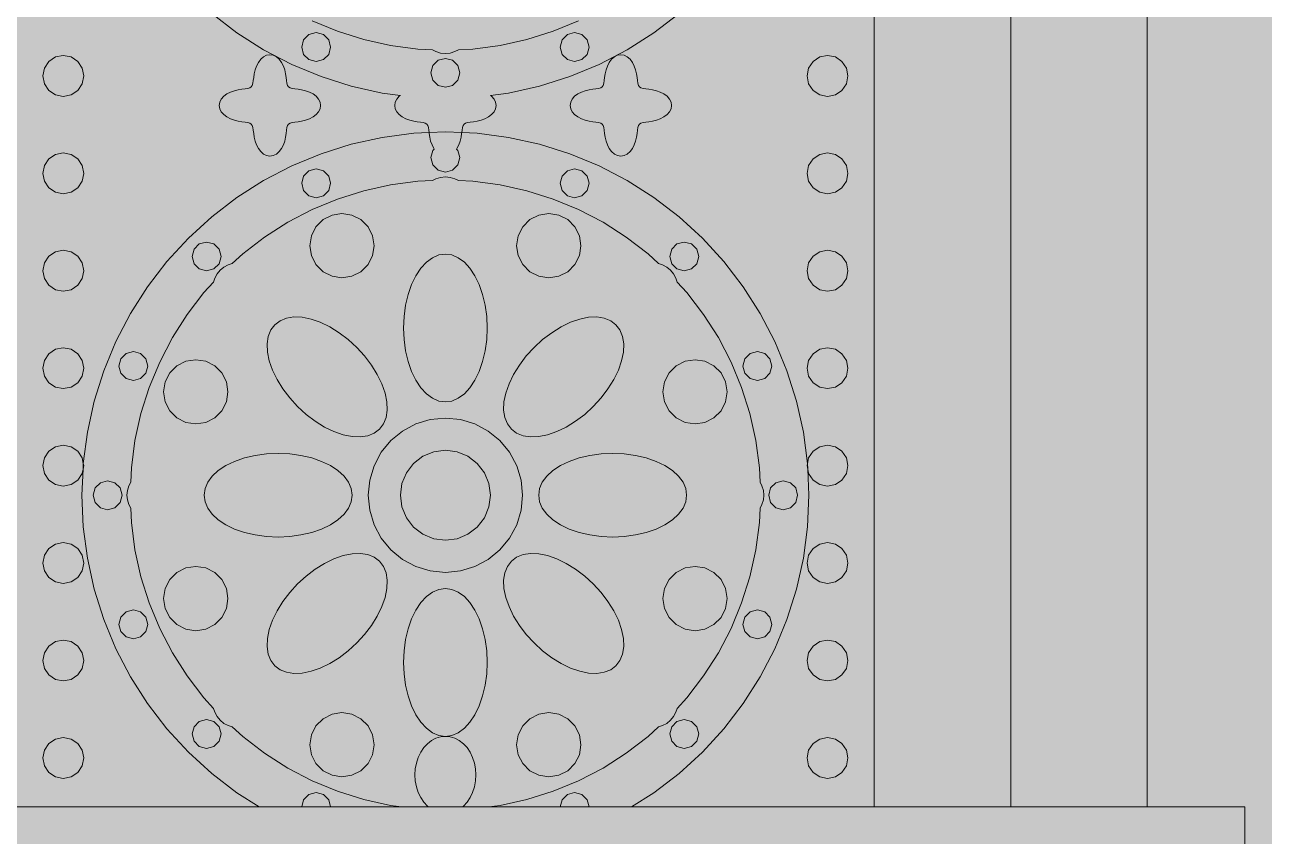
# Model space of a CAD drawing. Header units: millimetres. Extents: x -2412 to 16214, y -1176 to 12015.
# Drawn here: x 12113 to 13084, y 4450 to 5086 of the extents above; entities that cross this region are included whole.
import ezdxf

# ---------------------------------------------------------------- set-up
doc = ezdxf.new("R2010")
doc.units = ezdxf.units.MM
for name, color, linetype, lineweight, true_color in [('00_WHITE_BACKGROUND', 7, 'Continuous', 18, 0xffffff), ('03_FRAMES_DOORS', 7, 'Continuous', 18, 0x000000), ('06_ORNAMENT', 7, 'Continuous', 18, 0x000000), ('07_RAILINGS', 7, 'Continuous', 18, 0x000000)]:
    doc.layers.add(name, color=color, linetype=linetype, lineweight=lineweight, true_color=true_color)

msp = doc.modelspace()

# ---------------------------------------------------------------- linework, layer by layer
at = {"layer": '00_WHITE_BACKGROUND', "lineweight": 18, "true_color": 0xffffff}
msp.add_solid([(-2412.2137, -1175.5725), (16213.7405, -1175.5725), (-2412.2137, 12015.2672), (16213.7405, 12015.2672)], dxfattribs=at)
at = {"layer": '03_FRAMES_DOORS', "color": 7, "lineweight": 18, "true_color": 0x000000}
for points in [[(12992.3664, 4473.2824), (12992.3664, 5374.0458), (12988.9466, 5405.4809), (12979.0229, 5435.6794), (12963.0382, 5464.6565), (12941.4962, 5492.3969), (12914.8244, 5518.916), (12883.5267, 5544.229), (12848.0458, 5568.3511), (12808.8702, 5591.2672), (12766.458, 5613.0076), (12721.2824, 5633.5573), (12673.8015, 5652.9313), (12624.5038, 5671.145), (12573.8473, 5688.1985), (12522.3053, 5704.1069), (12470.3359, 5718.8702), (12418.4122, 5732.5038), (12367.0076, 5744.9924), (12316.5954, 5756.3664), (12267.6336, 5766.6412), (12220.5954, 5775.8015), (12180.7176, 5782.9924)], [(12778.626, 4473.2824), (12778.626, 5206.1069), (12776, 5233.0534), (12768.3511, 5258.9466), (12756.0305, 5283.771), (12739.4198, 5307.542), (12727.0382, 5321.2519)], [(12778.626, 4473.2824), (12885.4962, 4473.2824), (12885.4962, 5282.4427)], [(12588.5954, 4473.2824), (12778.626, 4473.2824)]]:
    msp.add_lwpolyline(points, dxfattribs=at)
at = {"layer": '06_ORNAMENT', "color": 7, "lineweight": 18, "true_color": 0x000000}
for points in [[(12259.771, 5094.916), (12279.4809, 5079.8015), (12300.4275, 5066.458), (12322.4427, 5054.9924), (12345.3893, 5045.4809), (12369.0687, 5038.0153), (12393.313, 5032.6412), (12407.4656, 5030.7786), (12406.5496, 5030.1069), (12404.6565, 5027.9084), (12403.4656, 5025.4809), (12403.0534, 5022.9008), (12403.4656, 5020.3206), (12404.6565, 5017.8931), (12406.5496, 5015.6947), (12409.0076, 5013.8626), (12411.8473, 5012.4122), (12414.8702, 5011.3588), (12417.9084, 5010.6412), (12420.7481, 5010.1985), (12423.2672, 5009.8779), (12425.3588, 5009.5573), (12426.9924, 5009.084), (12428.1527, 5008.3053), (12428.9313, 5007.145), (12429.4046, 5005.5115), (12429.7252, 5003.4198), (12429.9542, 5001.6489)], [(12338.4122, 5089.2366), (12358.3206, 5080.9924), (12378.855, 5074.5191), (12399.8779, 5069.8626), (12421.2366, 5067.0534), (12432.5191, 5066.5496), (12435.3588, 5065.0687), (12439.0076, 5063.9542), (12442.7481, 5063.5878), (12446.4885, 5063.9542), (12450.1374, 5065.0687), (12452.9771, 5066.5496), (12464.2595, 5067.0534), (12485.6183, 5069.8626), (12506.6412, 5074.5191), (12527.1756, 5080.9924), (12547.084, 5089.2366)], [(12455.542, 5001.6489), (12455.771, 5003.4198), (12456.0916, 5005.5115), (12456.5649, 5007.145), (12457.3435, 5008.3053), (12458.5038, 5009.084), (12460.1374, 5009.5573), (12462.229, 5009.8779), (12464.7481, 5010.1985), (12467.5878, 5010.6412), (12470.626, 5011.3588), (12473.6489, 5012.4122), (12476.4885, 5013.8626), (12478.9466, 5015.6947), (12480.8397, 5017.8931), (12482.0305, 5020.3206), (12482.4427, 5022.9008), (12482.0305, 5025.4809), (12480.8397, 5027.9084), (12478.9466, 5030.1069), (12478.0305, 5030.7786), (12492.1832, 5032.6412), (12516.4275, 5038.0153), (12540.1069, 5045.4809), (12563.0534, 5054.9924), (12585.084, 5066.458), (12606.0153, 5079.8015), (12625.7252, 5094.916)], [(12429.9542, 5001.6489), (12417.9389, 5001.1298), (12393.313, 4997.8931), (12369.0687, 4992.5191), (12345.3893, 4985.0534), (12322.4427, 4975.542), (12300.4275, 4964.0763), (12279.4809, 4950.7328), (12259.771, 4935.6183), (12241.4656, 4918.8397), (12224.687, 4900.5344), (12209.5725, 4880.8244), (12196.229, 4859.8779), (12184.7634, 4837.8626), (12175.2519, 4814.916), (12167.7863, 4791.2366), (12162.4122, 4766.9924), (12159.1908, 4742.4885)], [(12455.542, 5001.6489), (12442.7481, 5002.2137), (12429.9542, 5001.6489)], [(12429.9542, 5001.6489), (12430.0458, 5000.9008), (12430.4885, 4998.0611), (12431.2061, 4995.0229), (12432.2595, 4992), (12433.7099, 4989.1603), (12433.9847, 4988.7786), (12432.9313, 4987.7252), (12431.4198, 4982.0611), (12432.9313, 4976.3969), (12437.084, 4972.2443), (12442.7481, 4970.7176), (12448.4122, 4972.2443), (12452.5649, 4976.3969), (12454.0916, 4982.0611), (12452.5649, 4987.7252), (12451.5115, 4988.7786), (12451.7863, 4989.1603), (12453.2366, 4992), (12454.2901, 4995.0229), (12455.0076, 4998.0611), (12455.4504, 5000.9008), (12455.542, 5001.6489)], [(12726.3053, 4742.4885), (12723.084, 4766.9924), (12717.7099, 4791.2366), (12710.2443, 4814.916), (12700.7328, 4837.8626), (12689.2672, 4859.8779), (12675.9237, 4880.8244), (12660.8092, 4900.5344), (12644.0305, 4918.8397), (12625.7252, 4935.6183), (12606.0153, 4950.7328), (12585.084, 4964.0763), (12563.0534, 4975.542), (12540.1069, 4985.0534), (12516.4275, 4992.5191), (12492.1832, 4997.8931), (12467.5573, 5001.1298), (12455.542, 5001.6489)], [(12476.8397, 4473.2824), (12485.6183, 4474.4427), (12506.6412, 4479.0992), (12527.1756, 4485.5725), (12547.084, 4493.8168), (12566.1832, 4503.7557), (12584.3511, 4515.3282), (12601.4351, 4528.4427), (12609.7557, 4536.0763), (12612.8244, 4537.0229), (12616.1832, 4538.8244), (12619.0992, 4541.2061), (12621.4809, 4544.1221), (12623.2824, 4547.4809), (12624.229, 4550.5496), (12631.8626, 4558.8702), (12644.9771, 4575.9542), (12656.5496, 4594.1221), (12666.4885, 4613.2214), (12674.7328, 4633.1298), (12681.2061, 4653.6641), (12685.8626, 4674.687), (12688.6718, 4696.0458), (12689.1756, 4707.3282), (12690.6565, 4710.1679), (12691.771, 4713.8168), (12692.1374, 4717.5573), (12691.771, 4721.2977), (12690.6565, 4724.9466), (12689.1756, 4727.7863), (12688.6718, 4739.0687), (12685.8626, 4760.4275), (12681.2061, 4781.4504), (12674.7328, 4801.9847), (12666.4885, 4821.8931), (12656.5496, 4840.9924), (12644.9771, 4859.1603), (12631.8626, 4876.2443), (12624.229, 4884.5649), (12623.2824, 4887.6336), (12621.4809, 4890.9924), (12619.0992, 4893.9084), (12616.1832, 4896.2901), (12612.8244, 4898.0916), (12609.7557, 4899.0382), (12601.4351, 4906.6718), (12584.3511, 4919.7863), (12566.1832, 4931.3588), (12547.084, 4941.2977), (12527.1756, 4949.542), (12506.6412, 4956.0153), (12485.6183, 4960.6718), (12464.2595, 4963.4809), (12452.9771, 4963.9847), (12450.1374, 4965.4656), (12446.4885, 4966.5802), (12442.7481, 4966.9466), (12439.0076, 4966.5802), (12435.3588, 4965.4656), (12432.5191, 4963.9847), (12421.2366, 4963.4809), (12399.8779, 4960.6718), (12378.855, 4956.0153), (12358.3206, 4949.542), (12338.4122, 4941.2977), (12319.313, 4931.3588), (12301.145, 4919.7863), (12284.0611, 4906.6718), (12275.7405, 4899.0382), (12272.6718, 4898.0916), (12269.313, 4896.2901), (12266.3969, 4893.9084), (12264.0153, 4890.9924), (12262.2137, 4887.6336), (12261.2672, 4884.5649), (12253.6336, 4876.2443), (12240.5191, 4859.1603), (12228.9466, 4840.9924), (12219.0076, 4821.8931), (12210.7634, 4801.9847), (12204.2901, 4781.4504), (12199.6336, 4760.4275), (12196.8244, 4739.0687), (12196.3206, 4727.7863), (12194.8397, 4724.9466), (12193.7252, 4721.2977), (12193.3588, 4717.5573), (12193.7252, 4713.8168), (12194.8397, 4710.1679), (12196.3206, 4707.3282), (12196.8244, 4696.0458), (12199.6336, 4674.687), (12204.2901, 4653.6641), (12210.7634, 4633.1298), (12219.0076, 4613.2214), (12228.9466, 4594.1221), (12240.5191, 4575.9542), (12253.6336, 4558.8702), (12261.2672, 4550.5496), (12262.2137, 4547.4809), (12264.0153, 4544.1221), (12266.3969, 4541.2061), (12269.313, 4538.8244), (12272.6718, 4537.0229), (12275.7405, 4536.0763), (12284.0611, 4528.4427), (12301.145, 4515.3282), (12319.313, 4503.7557), (12338.4122, 4493.8168), (12358.3206, 4485.5725), (12378.855, 4479.0992), (12399.8779, 4474.4427), (12408.6565, 4473.2824)], [(12159.1908, 4742.4885), (12158.3206, 4746.855), (12154.8397, 4752.0458), (12149.6489, 4755.5267), (12143.5115, 4756.7481), (12137.374, 4755.5267), (12132.1832, 4752.0458), (12128.7023, 4746.855), (12127.4809, 4740.7176), (12128.7023, 4734.5802), (12132.1832, 4729.374), (12137.374, 4725.9084), (12143.5115, 4724.687), (12149.6489, 4725.9084), (12154.8397, 4729.374), (12158.3206, 4734.5802), (12158.9771, 4737.8931)], [(12726.5191, 4737.8931), (12727.1756, 4734.5802), (12730.6565, 4729.374), (12735.8473, 4725.9084), (12741.9847, 4724.687), (12748.1221, 4725.9084), (12753.313, 4729.374), (12756.7939, 4734.5802), (12758.0153, 4740.7176), (12756.7939, 4746.855), (12753.313, 4752.0458), (12748.1221, 4755.5267), (12741.9847, 4756.7481), (12735.8473, 4755.5267), (12730.6565, 4752.0458), (12727.1756, 4746.855), (12726.3053, 4742.4885)], [(12158.9771, 4737.8931), (12158.0916, 4717.5573), (12159.1756, 4692.7481), (12162.4122, 4668.1221), (12167.7863, 4643.8779), (12175.2519, 4620.1985), (12184.7634, 4597.2519), (12196.229, 4575.2214), (12209.5725, 4554.2901), (12224.687, 4534.5802), (12241.4656, 4516.2748), (12259.771, 4499.4962), (12279.4809, 4484.3817), (12296.9008, 4473.2824)], [(12159.1908, 4742.4885), (12159.1756, 4742.3664), (12158.9771, 4737.8931)], [(12158.9771, 4737.8931), (12159.542, 4740.7176), (12159.1908, 4742.4885)], [(12588.5954, 4473.2824), (12606.0153, 4484.3817), (12625.7252, 4499.4962), (12644.0305, 4516.2748), (12660.8092, 4534.5802), (12675.9237, 4554.2901), (12689.2672, 4575.2214), (12700.7328, 4597.2519), (12710.2443, 4620.1985), (12717.7099, 4643.8779), (12723.084, 4668.1221), (12726.3206, 4692.7481), (12727.4046, 4717.5573), (12726.5191, 4737.8931)], [(12726.3053, 4742.4885), (12725.9542, 4740.7176), (12726.5191, 4737.8931)], [(12726.5191, 4737.8931), (12726.3206, 4742.3664), (12726.3053, 4742.4885)], [(12442.7481, 4528.626), (12439.0076, 4528.2595), (12435.3588, 4527.145), (12431.8779, 4525.3282), (12428.687, 4522.855), (12425.8321, 4519.771), (12423.3893, 4516.1679), (12421.4198, 4512.1221), (12419.9847, 4507.7405), (12419.1145, 4503.1298), (12418.8244, 4498.3969), (12419.1145, 4493.6641), (12419.9847, 4489.0534), (12421.4198, 4484.6718), (12423.3893, 4480.626), (12425.8321, 4477.0229), (12428.687, 4473.9389), (12429.5267, 4473.2824)], [(12455.9695, 4473.2824), (12456.8092, 4473.9389), (12459.6641, 4477.0229), (12462.1069, 4480.626), (12464.0763, 4484.6718), (12465.5115, 4489.0534), (12466.3817, 4493.6641), (12466.687, 4498.3969), (12466.3817, 4503.1298), (12465.5115, 4507.7405), (12464.0763, 4512.1221), (12462.1069, 4516.1679), (12459.6641, 4519.771), (12456.8092, 4522.855), (12453.6183, 4525.3282), (12450.1374, 4527.145), (12446.4885, 4528.2595), (12442.7481, 4528.626)], [(12352.8397, 4473.2824), (12351.3435, 4478.855), (12347.1908, 4483.0076), (12341.5267, 4484.5191), (12335.8626, 4483.0076), (12331.7099, 4478.855), (12330.2137, 4473.2824)], [(12555.2824, 4473.2824), (12553.7863, 4478.855), (12549.6336, 4483.0076), (12543.9695, 4484.5191), (12538.3053, 4483.0076), (12534.1527, 4478.855), (12532.6565, 4473.2824)], [(12885.4962, 4473.2824), (12992.3664, 4473.2824), (13068.7023, 4473.2824)]]:
    msp.add_lwpolyline(points, dxfattribs=at)
for points in [[(12330.1985, 5068.6107), (12331.7099, 5062.9466), (12335.8626, 5058.7939), (12341.5267, 5057.2672), (12347.1908, 5058.7939), (12351.3435, 5062.9466), (12352.8702, 5068.6107), (12351.3435, 5074.2748), (12347.1908, 5078.4275), (12341.5267, 5079.9389), (12335.8626, 5078.4275), (12331.7099, 5074.2748)], [(12532.626, 5068.6107), (12534.1527, 5062.9466), (12538.3053, 5058.7939), (12543.9695, 5057.2672), (12549.6336, 5058.7939), (12553.7863, 5062.9466), (12555.2977, 5068.6107), (12553.7863, 5074.2748), (12549.6336, 5078.4275), (12543.9695, 5079.9389), (12538.3053, 5078.4275), (12534.1527, 5074.2748)], [(12127.4809, 5046.0611), (12128.7023, 5039.9237), (12132.1832, 5034.7176), (12137.374, 5031.2519), (12143.5115, 5030.0305), (12149.6489, 5031.2519), (12154.8397, 5034.7176), (12158.3206, 5039.9237), (12159.542, 5046.0611), (12158.3206, 5052.1985), (12154.8397, 5057.3893), (12149.6489, 5060.8702), (12143.5115, 5062.0916), (12137.374, 5060.8702), (12132.1832, 5057.3893), (12128.7023, 5052.1985)], [(12265.6489, 5022.9008), (12266.0611, 5020.3206), (12267.2519, 5017.8931), (12269.145, 5015.6947), (12271.6031, 5013.8626), (12274.4427, 5012.4122), (12277.4656, 5011.3588), (12280.5038, 5010.6412), (12283.3435, 5010.1985), (12285.8626, 5009.8779), (12287.9542, 5009.5573), (12289.5878, 5009.084), (12290.7481, 5008.3053), (12291.5267, 5007.145), (12292, 5005.5115), (12292.3206, 5003.4198), (12292.6412, 5000.9008), (12293.084, 4998.0611), (12293.8015, 4995.0229), (12294.855, 4992), (12296.3053, 4989.1603), (12298.1374, 4986.7023), (12300.3359, 4984.8092), (12302.7634, 4983.6183), (12305.3435, 4983.2061), (12307.9237, 4983.6183), (12310.3511, 4984.8092), (12312.5496, 4986.7023), (12314.3817, 4989.1603), (12315.8321, 4992), (12316.8855, 4995.0229), (12317.6031, 4998.0611), (12318.0458, 5000.9008), (12318.3664, 5003.4198), (12318.687, 5005.5115), (12319.1603, 5007.145), (12319.9389, 5008.3053), (12321.0992, 5009.084), (12322.7328, 5009.5573), (12324.8244, 5009.8779), (12327.3435, 5010.1985), (12330.1832, 5010.6412), (12333.2214, 5011.3588), (12336.2443, 5012.4122), (12339.084, 5013.8626), (12341.542, 5015.6947), (12343.4351, 5017.8931), (12344.626, 5020.3206), (12345.0382, 5022.9008), (12344.626, 5025.4809), (12343.4351, 5027.9084), (12341.542, 5030.1069), (12339.084, 5031.9389), (12336.2443, 5033.3893), (12333.2214, 5034.4427), (12330.1832, 5035.1603), (12327.3435, 5035.6031), (12324.8244, 5035.9237), (12322.7328, 5036.2443), (12321.0992, 5036.7176), (12319.9389, 5037.4962), (12319.1603, 5038.6565), (12318.687, 5040.2901), (12318.3664, 5042.3817), (12318.0458, 5044.9008), (12317.6031, 5047.7405), (12316.8855, 5050.7786), (12315.8321, 5053.8015), (12314.3817, 5056.6412), (12312.5496, 5059.0992), (12310.3511, 5060.9924), (12307.9237, 5062.1832), (12305.3435, 5062.5954), (12302.7634, 5062.1832), (12300.3359, 5060.9924), (12298.1374, 5059.0992), (12296.3053, 5056.6412), (12294.855, 5053.8015), (12293.8015, 5050.7786), (12293.084, 5047.7405), (12292.6412, 5044.9008), (12292.3206, 5042.3817), (12292, 5040.2901), (12291.5267, 5038.6565), (12290.7481, 5037.4962), (12289.5878, 5036.7176), (12287.9542, 5036.2443), (12285.8626, 5035.9237), (12283.3435, 5035.6031), (12280.5038, 5035.1603), (12277.4656, 5034.4427), (12274.4427, 5033.3893), (12271.6031, 5031.9389), (12269.145, 5030.1069), (12267.2519, 5027.9084), (12266.0611, 5025.4809)], [(12431.4198, 5048.4733), (12432.9313, 5042.8092), (12437.084, 5038.6565), (12442.7481, 5037.1298), (12448.4122, 5038.6565), (12452.5649, 5042.8092), (12454.0916, 5048.4733), (12452.5649, 5054.1374), (12448.4122, 5058.2901), (12442.7481, 5059.8015), (12437.084, 5058.2901), (12432.9313, 5054.1374)], [(12540.458, 5022.9008), (12540.8702, 5020.3206), (12542.0611, 5017.8931), (12543.9542, 5015.6947), (12546.4122, 5013.8626), (12549.2519, 5012.4122), (12552.2748, 5011.3588), (12555.313, 5010.6412), (12558.1527, 5010.1985), (12560.6718, 5009.8779), (12562.7634, 5009.5573), (12564.3969, 5009.084), (12565.5573, 5008.3053), (12566.3359, 5007.145), (12566.8092, 5005.5115), (12567.1298, 5003.4198), (12567.4504, 5000.9008), (12567.8931, 4998.0611), (12568.6107, 4995.0229), (12569.6641, 4992), (12571.1145, 4989.1603), (12572.9466, 4986.7023), (12575.145, 4984.8092), (12577.5725, 4983.6183), (12580.1527, 4983.2061), (12582.7328, 4983.6183), (12585.1603, 4984.8092), (12587.3588, 4986.7023), (12589.1908, 4989.1603), (12590.6412, 4992), (12591.6947, 4995.0229), (12592.4122, 4998.0611), (12592.855, 5000.9008), (12593.1756, 5003.4198), (12593.4962, 5005.5115), (12593.9695, 5007.145), (12594.7481, 5008.3053), (12595.9084, 5009.084), (12597.542, 5009.5573), (12599.6336, 5009.8779), (12602.1527, 5010.1985), (12604.9924, 5010.6412), (12608.0305, 5011.3588), (12611.0534, 5012.4122), (12613.8931, 5013.8626), (12616.3511, 5015.6947), (12618.2443, 5017.8931), (12619.4351, 5020.3206), (12619.8473, 5022.9008), (12619.4351, 5025.4809), (12618.2443, 5027.9084), (12616.3511, 5030.1069), (12613.8931, 5031.9389), (12611.0534, 5033.3893), (12608.0305, 5034.4427), (12604.9924, 5035.1603), (12602.1527, 5035.6031), (12599.6336, 5035.9237), (12597.542, 5036.2443), (12595.9084, 5036.7176), (12594.7481, 5037.4962), (12593.9695, 5038.6565), (12593.4962, 5040.2901), (12593.1756, 5042.3817), (12592.855, 5044.9008), (12592.4122, 5047.7405), (12591.6947, 5050.7786), (12590.6412, 5053.8015), (12589.1908, 5056.6412), (12587.3588, 5059.0992), (12585.1603, 5060.9924), (12582.7328, 5062.1832), (12580.1527, 5062.5954), (12577.5725, 5062.1832), (12575.145, 5060.9924), (12572.9466, 5059.0992), (12571.1145, 5056.6412), (12569.6641, 5053.8015), (12568.6107, 5050.7786), (12567.8931, 5047.7405), (12567.4504, 5044.9008), (12567.1298, 5042.3817), (12566.8092, 5040.2901), (12566.3359, 5038.6565), (12565.5573, 5037.4962), (12564.3969, 5036.7176), (12562.7634, 5036.2443), (12560.6718, 5035.9237), (12558.1527, 5035.6031), (12555.313, 5035.1603), (12552.2748, 5034.4427), (12549.2519, 5033.3893), (12546.4122, 5031.9389), (12543.9542, 5030.1069), (12542.0611, 5027.9084), (12540.8702, 5025.4809)], [(12725.9542, 5046.0611), (12727.1756, 5039.9237), (12730.6565, 5034.7176), (12735.8473, 5031.2519), (12741.9847, 5030.0305), (12748.1221, 5031.2519), (12753.313, 5034.7176), (12756.7939, 5039.9237), (12758.0153, 5046.0611), (12756.7939, 5052.1985), (12753.313, 5057.3893), (12748.1221, 5060.8702), (12741.9847, 5062.0916), (12735.8473, 5060.8702), (12730.6565, 5057.3893), (12727.1756, 5052.1985)], [(12127.4809, 4969.7252), (12128.7023, 4963.5878), (12132.1832, 4958.3817), (12137.374, 4954.916), (12143.5115, 4953.6947), (12149.6489, 4954.916), (12154.8397, 4958.3817), (12158.3206, 4963.5878), (12159.542, 4969.7252), (12158.3206, 4975.8626), (12154.8397, 4981.0534), (12149.6489, 4984.5344), (12143.5115, 4985.7557), (12137.374, 4984.5344), (12132.1832, 4981.0534), (12128.7023, 4975.8626)], [(12725.9542, 4969.7252), (12727.1756, 4963.5878), (12730.6565, 4958.3817), (12735.8473, 4954.916), (12741.9847, 4953.6947), (12748.1221, 4954.916), (12753.313, 4958.3817), (12756.7939, 4963.5878), (12758.0153, 4969.7252), (12756.7939, 4975.8626), (12753.313, 4981.0534), (12748.1221, 4984.5344), (12741.9847, 4985.7557), (12735.8473, 4984.5344), (12730.6565, 4981.0534), (12727.1756, 4975.8626)], [(12330.1985, 4961.9237), (12331.7099, 4956.2595), (12335.8626, 4952.1069), (12341.5267, 4950.5954), (12347.1908, 4952.1069), (12351.3435, 4956.2595), (12352.8702, 4961.9237), (12351.3435, 4967.5878), (12347.1908, 4971.7405), (12341.5267, 4973.2672), (12335.8626, 4971.7405), (12331.7099, 4967.5878)], [(12532.626, 4961.9237), (12534.1527, 4956.2595), (12538.3053, 4952.1069), (12543.9695, 4950.5954), (12549.6336, 4952.1069), (12553.7863, 4956.2595), (12555.2977, 4961.9237), (12553.7863, 4967.5878), (12549.6336, 4971.7405), (12543.9695, 4973.2672), (12538.3053, 4971.7405), (12534.1527, 4967.5878)], [(12336.5802, 4913.0534), (12337.8168, 4905.2672), (12341.3893, 4898.2443), (12346.9618, 4892.6718), (12353.9847, 4889.0992), (12361.771, 4887.8626), (12369.5573, 4889.0992), (12376.5802, 4892.6718), (12382.1527, 4898.2443), (12385.7252, 4905.2672), (12386.9618, 4913.0534), (12385.7252, 4920.8397), (12382.1527, 4927.8626), (12376.5802, 4933.4351), (12369.5573, 4937.0076), (12361.771, 4938.2443), (12353.9847, 4937.0076), (12346.9618, 4933.4351), (12341.3893, 4927.8626), (12337.8168, 4920.8397)], [(12498.5344, 4913.0534), (12499.771, 4905.2672), (12503.3435, 4898.2443), (12508.916, 4892.6718), (12515.9389, 4889.0992), (12523.7252, 4887.8626), (12531.5115, 4889.0992), (12538.5344, 4892.6718), (12544.1069, 4898.2443), (12547.6794, 4905.2672), (12548.916, 4913.0534), (12547.6794, 4920.8397), (12544.1069, 4927.8626), (12538.5344, 4933.4351), (12531.5115, 4937.0076), (12523.7252, 4938.2443), (12515.9389, 4937.0076), (12508.916, 4933.4351), (12503.3435, 4927.8626), (12499.771, 4920.8397)], [(12244.3817, 4904.5954), (12245.8931, 4898.916), (12250.0458, 4894.7786), (12255.7099, 4893.2519), (12261.3893, 4894.7786), (12265.5267, 4898.916), (12267.0534, 4904.5954), (12265.5267, 4910.2595), (12261.3893, 4914.4122), (12255.7099, 4915.9237), (12250.0458, 4914.4122), (12245.8931, 4910.2595)], [(12618.4427, 4904.5954), (12619.9695, 4898.916), (12624.1069, 4894.7786), (12629.7863, 4893.2519), (12635.4504, 4894.7786), (12639.6031, 4898.916), (12641.1145, 4904.5954), (12639.6031, 4910.2595), (12635.4504, 4914.4122), (12629.7863, 4915.9237), (12624.1069, 4914.4122), (12619.9695, 4910.2595)], [(12127.4809, 4893.3893), (12128.7023, 4887.2519), (12132.1832, 4882.0458), (12137.374, 4878.5802), (12143.5115, 4877.3588), (12149.6489, 4878.5802), (12154.8397, 4882.0458), (12158.3206, 4887.2519), (12159.542, 4893.3893), (12158.3206, 4899.5267), (12154.8397, 4904.7176), (12149.6489, 4908.1985), (12143.5115, 4909.4198), (12137.374, 4908.1985), (12132.1832, 4904.7176), (12128.7023, 4899.5267)], [(12410, 4848.5496), (12410.3969, 4839.4809), (12411.6031, 4830.6412), (12413.5725, 4822.2443), (12416.2595, 4814.4885), (12419.5878, 4807.5878), (12423.4962, 4801.6794), (12427.8779, 4796.9313), (12432.626, 4793.4504), (12437.6183, 4791.3282), (12442.7481, 4790.6107), (12447.8779, 4791.3282), (12452.8702, 4793.4504), (12457.6183, 4796.9313), (12462, 4801.6794), (12465.9084, 4807.5878), (12469.2366, 4814.4885), (12471.9237, 4822.2443), (12473.8931, 4830.6412), (12475.0992, 4839.4809), (12475.4962, 4848.5496), (12475.0992, 4857.6183), (12473.8931, 4866.458), (12471.9237, 4874.855), (12469.2366, 4882.6107), (12465.9084, 4889.5115), (12462, 4895.4198), (12457.6183, 4900.1679), (12452.8702, 4903.6489), (12447.8779, 4905.771), (12442.7481, 4906.4885), (12437.6183, 4905.771), (12432.626, 4903.6489), (12427.8779, 4900.1679), (12423.4962, 4895.4198), (12419.5878, 4889.5115), (12416.2595, 4882.6107), (12413.5725, 4874.855), (12411.6031, 4866.458), (12410.3969, 4857.6183)], [(12725.9542, 4893.3893), (12727.1756, 4887.2519), (12730.6565, 4882.0458), (12735.8473, 4878.5802), (12741.9847, 4877.3588), (12748.1221, 4878.5802), (12753.313, 4882.0458), (12756.7939, 4887.2519), (12758.0153, 4893.3893), (12756.7939, 4899.5267), (12753.313, 4904.7176), (12748.1221, 4908.1985), (12741.9847, 4909.4198), (12735.8473, 4908.1985), (12730.6565, 4904.7176), (12727.1756, 4899.5267)], [(12303.0992, 4836.1679), (12303.374, 4829.7099), (12304.7786, 4822.7786), (12307.313, 4815.5267), (12310.8855, 4808.1527), (12315.4351, 4800.8244), (12320.8397, 4793.7252), (12326.9618, 4787.0229), (12333.6641, 4780.9008), (12340.7634, 4775.4962), (12348.0916, 4770.9466), (12355.4656, 4767.374), (12362.7176, 4764.8397), (12369.6489, 4763.4198), (12376.1069, 4763.1603), (12381.9237, 4764.0611), (12386.9618, 4766.0916), (12391.084, 4769.2214), (12394.2137, 4773.3435), (12396.2443, 4778.3817), (12397.145, 4784.1985), (12396.8855, 4790.6565), (12395.4656, 4797.5878), (12392.9313, 4804.8397), (12389.3588, 4812.2137), (12384.8092, 4819.542), (12379.4046, 4826.6412), (12373.2824, 4833.3435), (12366.5802, 4839.4656), (12359.4809, 4844.8702), (12352.1527, 4849.4198), (12344.7786, 4852.9924), (12337.5267, 4855.5267), (12330.5954, 4856.9313), (12324.1374, 4857.2061), (12318.3206, 4856.3053), (12313.2824, 4854.2748), (12309.1603, 4851.145), (12306.0305, 4847.0229), (12304, 4841.9847)], [(12488.3511, 4784.1985), (12489.2519, 4778.3817), (12491.2824, 4773.3435), (12494.4122, 4769.2214), (12498.5344, 4766.0916), (12503.5725, 4764.0611), (12509.3893, 4763.1603), (12515.8473, 4763.4198), (12522.7786, 4764.8397), (12530.0305, 4767.374), (12537.4046, 4770.9466), (12544.7328, 4775.4962), (12551.8321, 4780.9008), (12558.5344, 4787.0229), (12564.6565, 4793.7252), (12570.0611, 4800.8244), (12574.6107, 4808.1527), (12578.1832, 4815.5267), (12580.7176, 4822.7786), (12582.1221, 4829.7099), (12582.3969, 4836.1679), (12581.4962, 4841.9847), (12579.4656, 4847.0229), (12576.3359, 4851.145), (12572.2137, 4854.2748), (12567.1756, 4856.3053), (12561.3588, 4857.2061), (12554.9008, 4856.9313), (12547.9695, 4855.5267), (12540.7176, 4852.9924), (12533.3435, 4849.4198), (12526.0153, 4844.8702), (12518.916, 4839.4656), (12512.2137, 4833.3435), (12506.0916, 4826.6412), (12500.687, 4819.542), (12496.1374, 4812.2137), (12492.5649, 4804.8397), (12490.0305, 4797.5878), (12488.6107, 4790.6565)], [(12127.4809, 4817.0534), (12128.7023, 4810.916), (12132.1832, 4805.7099), (12137.374, 4802.2443), (12143.5115, 4801.0229), (12149.6489, 4802.2443), (12154.8397, 4805.7099), (12158.3206, 4810.916), (12159.542, 4817.0534), (12158.3206, 4823.1908), (12154.8397, 4828.3817), (12149.6489, 4831.8626), (12143.5115, 4833.084), (12137.374, 4831.8626), (12132.1832, 4828.3817), (12128.7023, 4823.1908)], [(12187.0382, 4818.7786), (12188.5649, 4813.1145), (12192.7176, 4808.9618), (12198.3817, 4807.4351), (12204.0458, 4808.9618), (12208.1985, 4813.1145), (12209.7099, 4818.7786), (12208.1985, 4824.4427), (12204.0458, 4828.5954), (12198.3817, 4830.1069), (12192.7176, 4828.5954), (12188.5649, 4824.4427)], [(12675.7863, 4818.7786), (12677.2977, 4813.1145), (12681.4504, 4808.9618), (12687.1145, 4807.4351), (12692.7786, 4808.9618), (12696.9313, 4813.1145), (12698.458, 4818.7786), (12696.9313, 4824.4427), (12692.7786, 4828.5954), (12687.1145, 4830.1069), (12681.4504, 4828.5954), (12677.2977, 4824.4427)], [(12725.9542, 4817.0534), (12727.1756, 4810.916), (12730.6565, 4805.7099), (12735.8473, 4802.2443), (12741.9847, 4801.0229), (12748.1221, 4802.2443), (12753.313, 4805.7099), (12756.7939, 4810.916), (12758.0153, 4817.0534), (12756.7939, 4823.1908), (12753.313, 4828.3817), (12748.1221, 4831.8626), (12741.9847, 4833.084), (12735.8473, 4831.8626), (12730.6565, 4828.3817), (12727.1756, 4823.1908)], [(12222.0611, 4798.5344), (12223.2977, 4790.7481), (12226.8702, 4783.7252), (12232.4427, 4778.1527), (12239.4656, 4774.5802), (12247.2519, 4773.3435), (12255.0382, 4774.5802), (12262.0611, 4778.1527), (12267.6336, 4783.7252), (12271.2061, 4790.7481), (12272.4427, 4798.5344), (12271.2061, 4806.3206), (12267.6336, 4813.3435), (12262.0611, 4818.916), (12255.0382, 4822.4885), (12247.2519, 4823.7252), (12239.4656, 4822.4885), (12232.4427, 4818.916), (12226.8702, 4813.3435), (12223.2977, 4806.3206)], [(12613.0534, 4798.5344), (12614.2901, 4790.7481), (12617.8626, 4783.7252), (12623.4351, 4778.1527), (12630.458, 4774.5802), (12638.2443, 4773.3435), (12646.0305, 4774.5802), (12653.0534, 4778.1527), (12658.626, 4783.7252), (12662.1985, 4790.7481), (12663.4351, 4798.5344), (12662.1985, 4806.3206), (12658.626, 4813.3435), (12653.0534, 4818.916), (12646.0305, 4822.4885), (12638.2443, 4823.7252), (12630.458, 4822.4885), (12623.4351, 4818.916), (12617.8626, 4813.3435), (12614.2901, 4806.3206)], [(12382.2901, 4717.5573), (12383.4504, 4705.7557), (12386.8855, 4694.4275), (12392.4733, 4683.9695), (12400, 4674.8092), (12409.1603, 4667.2824), (12419.6183, 4661.6947), (12430.9466, 4658.2595), (12442.7481, 4657.0992), (12454.5496, 4658.2595), (12465.8779, 4661.6947), (12476.3359, 4667.2824), (12485.4962, 4674.8092), (12493.0229, 4683.9695), (12498.6107, 4694.4275), (12502.0458, 4705.7557), (12503.2061, 4717.5573), (12502.0458, 4729.3588), (12498.6107, 4740.687), (12493.0229, 4751.145), (12485.4962, 4760.3053), (12476.3359, 4767.8321), (12465.8779, 4773.4198), (12454.5496, 4776.855), (12442.7481, 4778.0153), (12430.9466, 4776.855), (12419.6183, 4773.4198), (12409.1603, 4767.8321), (12400, 4760.3053), (12392.4733, 4751.145), (12386.8855, 4740.687), (12383.4504, 4729.3588)], [(12253.8168, 4717.5573), (12254.5344, 4712.4275), (12256.6565, 4707.4351), (12260.1374, 4702.687), (12264.8855, 4698.3053), (12270.7939, 4694.3969), (12277.6947, 4691.0687), (12285.4504, 4688.3817), (12293.8473, 4686.4122), (12302.687, 4685.2061), (12311.7557, 4684.8092), (12320.8244, 4685.2061), (12329.6641, 4686.4122), (12338.0611, 4688.3817), (12345.8168, 4691.0687), (12352.7176, 4694.3969), (12358.626, 4698.3053), (12363.374, 4702.687), (12366.855, 4707.4351), (12368.9771, 4712.4275), (12369.6947, 4717.5573), (12368.9771, 4722.687), (12366.855, 4727.6794), (12363.374, 4732.4275), (12358.626, 4736.8092), (12352.7176, 4740.7176), (12345.8168, 4744.0458), (12338.0611, 4746.7328), (12329.6641, 4748.7023), (12320.8244, 4749.9084), (12311.7557, 4750.3053), (12302.687, 4749.9084), (12293.8473, 4748.7023), (12285.4504, 4746.7328), (12277.6947, 4744.0458), (12270.7939, 4740.7176), (12264.8855, 4736.8092), (12260.1374, 4732.4275), (12256.6565, 4727.6794), (12254.5344, 4722.687)], [(12407.4809, 4717.5573), (12408.687, 4708.4275), (12412.1985, 4699.9237), (12417.8168, 4692.626), (12425.1145, 4687.0076), (12433.6183, 4683.4962), (12442.7481, 4682.2901), (12451.8779, 4683.4962), (12460.3817, 4687.0076), (12467.6794, 4692.626), (12473.2977, 4699.9237), (12476.8092, 4708.4275), (12478.0153, 4717.5573), (12476.8092, 4726.687), (12473.2977, 4735.1908), (12467.6794, 4742.4885), (12460.3817, 4748.1069), (12451.8779, 4751.6183), (12442.7481, 4752.8244), (12433.6183, 4751.6183), (12425.1145, 4748.1069), (12417.8168, 4742.4885), (12412.1985, 4735.1908), (12408.687, 4726.687)], [(12515.8015, 4717.5573), (12516.5191, 4712.4275), (12518.6412, 4707.4351), (12522.1221, 4702.687), (12526.8702, 4698.3053), (12532.7786, 4694.3969), (12539.6794, 4691.0687), (12547.4351, 4688.3817), (12555.8321, 4686.4122), (12564.6718, 4685.2061), (12573.7405, 4684.8092), (12582.8092, 4685.2061), (12591.6489, 4686.4122), (12600.0458, 4688.3817), (12607.8015, 4691.0687), (12614.7023, 4694.3969), (12620.6107, 4698.3053), (12625.3588, 4702.687), (12628.8397, 4707.4351), (12630.9618, 4712.4275), (12631.6794, 4717.5573), (12630.9618, 4722.687), (12628.8397, 4727.6794), (12625.3588, 4732.4275), (12620.6107, 4736.8092), (12614.7023, 4740.7176), (12607.8015, 4744.0458), (12600.0458, 4746.7328), (12591.6489, 4748.7023), (12582.8092, 4749.9084), (12573.7405, 4750.3053), (12564.6718, 4749.9084), (12555.8321, 4748.7023), (12547.4351, 4746.7328), (12539.6794, 4744.0458), (12532.7786, 4740.7176), (12526.8702, 4736.8092), (12522.1221, 4732.4275), (12518.6412, 4727.6794), (12516.5191, 4722.687)], [(12166.916, 4717.5573), (12168.4275, 4711.8931), (12172.5802, 4707.7405), (12178.2443, 4706.2137), (12183.9084, 4707.7405), (12188.0611, 4711.8931), (12189.5878, 4717.5573), (12188.0611, 4723.2214), (12183.9084, 4727.374), (12178.2443, 4728.8855), (12172.5802, 4727.374), (12168.4275, 4723.2214)], [(12695.9237, 4717.5573), (12697.4351, 4711.8931), (12701.5878, 4707.7405), (12707.2519, 4706.2137), (12712.916, 4707.7405), (12717.0687, 4711.8931), (12718.5954, 4717.5573), (12717.0687, 4723.2214), (12712.916, 4727.374), (12707.2519, 4728.8855), (12701.5878, 4727.374), (12697.4351, 4723.2214)], [(12127.4809, 4664.3817), (12128.7023, 4658.2443), (12132.1832, 4653.0382), (12137.374, 4649.5725), (12143.5115, 4648.3511), (12149.6489, 4649.5725), (12154.8397, 4653.0382), (12158.3206, 4658.2443), (12159.542, 4664.3817), (12158.3206, 4670.5191), (12154.8397, 4675.7099), (12149.6489, 4679.1908), (12143.5115, 4680.4122), (12137.374, 4679.1908), (12132.1832, 4675.7099), (12128.7023, 4670.5191)], [(12725.9542, 4664.3817), (12727.1756, 4658.2443), (12730.6565, 4653.0382), (12735.8473, 4649.5725), (12741.9847, 4648.3511), (12748.1221, 4649.5725), (12753.313, 4653.0382), (12756.7939, 4658.2443), (12758.0153, 4664.3817), (12756.7939, 4670.5191), (12753.313, 4675.7099), (12748.1221, 4679.1908), (12741.9847, 4680.4122), (12735.8473, 4679.1908), (12730.6565, 4675.7099), (12727.1756, 4670.5191)], [(12303.0992, 4598.9466), (12304, 4593.1298), (12306.0305, 4588.0916), (12309.1603, 4583.9695), (12313.2824, 4580.8397), (12318.3206, 4578.8092), (12324.1374, 4577.9084), (12330.5954, 4578.1832), (12337.5267, 4579.5878), (12344.7786, 4582.1221), (12352.1527, 4585.6947), (12359.4809, 4590.2443), (12366.5802, 4595.6489), (12373.2824, 4601.771), (12379.4046, 4608.4733), (12384.8092, 4615.5725), (12389.3588, 4622.9008), (12392.9313, 4630.2748), (12395.4656, 4637.5267), (12396.8855, 4644.458), (12397.145, 4650.916), (12396.2443, 4656.7328), (12394.2137, 4661.771), (12391.084, 4665.8931), (12386.9618, 4669.0229), (12381.9237, 4671.0534), (12376.1069, 4671.9542), (12369.6489, 4671.6947), (12362.7176, 4670.2748), (12355.4656, 4667.7405), (12348.0916, 4664.1679), (12340.7634, 4659.6183), (12333.6641, 4654.2137), (12326.9618, 4648.0916), (12320.8397, 4641.3893), (12315.4351, 4634.2901), (12310.8855, 4626.9618), (12307.313, 4619.5878), (12304.7786, 4612.3359), (12303.374, 4605.4046)], [(12488.3511, 4650.916), (12488.6107, 4644.458), (12490.0305, 4637.5267), (12492.5649, 4630.2748), (12496.1374, 4622.9008), (12500.687, 4615.5725), (12506.0916, 4608.4733), (12512.2137, 4601.771), (12518.916, 4595.6489), (12526.0153, 4590.2443), (12533.3435, 4585.6947), (12540.7176, 4582.1221), (12547.9695, 4579.5878), (12554.9008, 4578.1832), (12561.3588, 4577.9084), (12567.1756, 4578.8092), (12572.2137, 4580.8397), (12576.3359, 4583.9695), (12579.4656, 4588.0916), (12581.4962, 4593.1298), (12582.3969, 4598.9466), (12582.1221, 4605.4046), (12580.7176, 4612.3359), (12578.1832, 4619.5878), (12574.6107, 4626.9618), (12570.0611, 4634.2901), (12564.6565, 4641.3893), (12558.5344, 4648.0916), (12551.8321, 4654.2137), (12544.7328, 4659.6183), (12537.4046, 4664.1679), (12530.0305, 4667.7405), (12522.7786, 4670.2748), (12515.8473, 4671.6947), (12509.3893, 4671.9542), (12503.5725, 4671.0534), (12498.5344, 4669.0229), (12494.4122, 4665.8931), (12491.2824, 4661.771), (12489.2519, 4656.7328)], [(12222.0611, 4636.5802), (12223.2977, 4628.7939), (12226.8702, 4621.771), (12232.4427, 4616.1985), (12239.4656, 4612.626), (12247.2519, 4611.3893), (12255.0382, 4612.626), (12262.0611, 4616.1985), (12267.6336, 4621.771), (12271.2061, 4628.7939), (12272.4427, 4636.5802), (12271.2061, 4644.3664), (12267.6336, 4651.3893), (12262.0611, 4656.9618), (12255.0382, 4660.5344), (12247.2519, 4661.771), (12239.4656, 4660.5344), (12232.4427, 4656.9618), (12226.8702, 4651.3893), (12223.2977, 4644.3664)], [(12613.0534, 4636.5802), (12614.2901, 4628.7939), (12617.8626, 4621.771), (12623.4351, 4616.1985), (12630.458, 4612.626), (12638.2443, 4611.3893), (12646.0305, 4612.626), (12653.0534, 4616.1985), (12658.626, 4621.771), (12662.1985, 4628.7939), (12663.4351, 4636.5802), (12662.1985, 4644.3664), (12658.626, 4651.3893), (12653.0534, 4656.9618), (12646.0305, 4660.5344), (12638.2443, 4661.771), (12630.458, 4660.5344), (12623.4351, 4656.9618), (12617.8626, 4651.3893), (12614.2901, 4644.3664)], [(12442.7481, 4528.626), (12447.8779, 4529.3435), (12452.8702, 4531.4656), (12457.6183, 4534.9466), (12462, 4539.6947), (12465.9084, 4545.6031), (12469.2366, 4552.5038), (12471.9237, 4560.2595), (12473.8931, 4568.6565), (12475.0992, 4577.4962), (12475.4962, 4586.5649), (12475.0992, 4595.6336), (12473.8931, 4604.4733), (12471.9237, 4612.8702), (12469.2366, 4620.626), (12465.9084, 4627.5267), (12462, 4633.4351), (12457.6183, 4638.1832), (12452.8702, 4641.6641), (12447.8779, 4643.7863), (12442.7481, 4644.5038), (12437.6183, 4643.7863), (12432.626, 4641.6641), (12427.8779, 4638.1832), (12423.4962, 4633.4351), (12419.5878, 4627.5267), (12416.2595, 4620.626), (12413.5725, 4612.8702), (12411.6031, 4604.4733), (12410.3969, 4595.6336), (12410, 4586.5649), (12410.3969, 4577.4962), (12411.6031, 4568.6565), (12413.5725, 4560.2595), (12416.2595, 4552.5038), (12419.5878, 4545.6031), (12423.4962, 4539.6947), (12427.8779, 4534.9466), (12432.626, 4531.4656), (12437.6183, 4529.3435)], [(12187.0382, 4616.3359), (12188.5649, 4610.6718), (12192.7176, 4606.5191), (12198.3817, 4605.0076), (12204.0458, 4606.5191), (12208.1985, 4610.6718), (12209.7099, 4616.3359), (12208.1985, 4622), (12204.0458, 4626.1527), (12198.3817, 4627.6794), (12192.7176, 4626.1527), (12188.5649, 4622)], [(12675.7863, 4616.3359), (12677.2977, 4610.6718), (12681.4504, 4606.5191), (12687.1145, 4605.0076), (12692.7786, 4606.5191), (12696.9313, 4610.6718), (12698.458, 4616.3359), (12696.9313, 4622), (12692.7786, 4626.1527), (12687.1145, 4627.6794), (12681.4504, 4626.1527), (12677.2977, 4622)], [(12127.4809, 4588.0458), (12128.7023, 4581.9084), (12132.1832, 4576.7023), (12137.374, 4573.2366), (12143.5115, 4572.0153), (12149.6489, 4573.2366), (12154.8397, 4576.7023), (12158.3206, 4581.9084), (12159.542, 4588.0458), (12158.3206, 4594.1832), (12154.8397, 4599.374), (12149.6489, 4602.855), (12143.5115, 4604.0763), (12137.374, 4602.855), (12132.1832, 4599.374), (12128.7023, 4594.1832)], [(12725.9542, 4588.0458), (12727.1756, 4581.9084), (12730.6565, 4576.7023), (12735.8473, 4573.2366), (12741.9847, 4572.0153), (12748.1221, 4573.2366), (12753.313, 4576.7023), (12756.7939, 4581.9084), (12758.0153, 4588.0458), (12756.7939, 4594.1832), (12753.313, 4599.374), (12748.1221, 4602.855), (12741.9847, 4604.0763), (12735.8473, 4602.855), (12730.6565, 4599.374), (12727.1756, 4594.1832)], [(12336.5802, 4522.0611), (12337.8168, 4514.2748), (12341.3893, 4507.2519), (12346.9618, 4501.6794), (12353.9847, 4498.1069), (12361.771, 4496.8702), (12369.5573, 4498.1069), (12376.5802, 4501.6794), (12382.1527, 4507.2519), (12385.7252, 4514.2748), (12386.9618, 4522.0611), (12385.7252, 4529.8473), (12382.1527, 4536.8702), (12376.5802, 4542.4427), (12369.5573, 4546.0153), (12361.771, 4547.2519), (12353.9847, 4546.0153), (12346.9618, 4542.4427), (12341.3893, 4536.8702), (12337.8168, 4529.8473)], [(12498.5344, 4522.0611), (12499.771, 4514.2748), (12503.3435, 4507.2519), (12508.916, 4501.6794), (12515.9389, 4498.1069), (12523.7252, 4496.8702), (12531.5115, 4498.1069), (12538.5344, 4501.6794), (12544.1069, 4507.2519), (12547.6794, 4514.2748), (12548.916, 4522.0611), (12547.6794, 4529.8473), (12544.1069, 4536.8702), (12538.5344, 4542.4427), (12531.5115, 4546.0153), (12523.7252, 4547.2519), (12515.9389, 4546.0153), (12508.916, 4542.4427), (12503.3435, 4536.8702), (12499.771, 4529.8473)], [(12244.3817, 4530.5191), (12245.8931, 4524.855), (12250.0458, 4520.7023), (12255.7099, 4519.1908), (12261.3893, 4520.7023), (12265.5267, 4524.855), (12267.0534, 4530.5191), (12265.5267, 4536.1985), (12261.3893, 4540.3359), (12255.7099, 4541.8626), (12250.0458, 4540.3359), (12245.8931, 4536.1985)], [(12618.4427, 4530.5191), (12619.9695, 4524.855), (12624.1069, 4520.7023), (12629.7863, 4519.1908), (12635.4504, 4520.7023), (12639.6031, 4524.855), (12641.1145, 4530.5191), (12639.6031, 4536.1985), (12635.4504, 4540.3359), (12629.7863, 4541.8626), (12624.1069, 4540.3359), (12619.9695, 4536.1985)], [(12127.4809, 4511.7099), (12128.7023, 4505.5725), (12132.1832, 4500.3664), (12137.374, 4496.9008), (12143.5115, 4495.6794), (12149.6489, 4496.9008), (12154.8397, 4500.3664), (12158.3206, 4505.5725), (12159.542, 4511.7099), (12158.3206, 4517.8473), (12154.8397, 4523.0382), (12149.6489, 4526.5191), (12143.5115, 4527.7405), (12137.374, 4526.5191), (12132.1832, 4523.0382), (12128.7023, 4517.8473)], [(12725.9542, 4511.7099), (12727.1756, 4505.5725), (12730.6565, 4500.3664), (12735.8473, 4496.9008), (12741.9847, 4495.6794), (12748.1221, 4496.9008), (12753.313, 4500.3664), (12756.7939, 4505.5725), (12758.0153, 4511.7099), (12756.7939, 4517.8473), (12753.313, 4523.0382), (12748.1221, 4526.5191), (12741.9847, 4527.7405), (12735.8473, 4526.5191), (12730.6565, 4523.0382), (12727.1756, 4517.8473)]]:
    msp.add_lwpolyline(points, close=True, dxfattribs=at)
at = {"layer": '07_RAILINGS', "color": 7, "lineweight": 18, "true_color": 0x000000}
for points in [[(12099.2366, 4473.2824), (12296.9008, 4473.2824), (12330.2137, 4473.2824), (12352.8397, 4473.2824), (12408.6565, 4473.2824), (12429.5267, 4473.2824), (12455.9695, 4473.2824), (12476.8397, 4473.2824), (12532.6565, 4473.2824), (12555.2824, 4473.2824), (12588.5954, 4473.2824)], [(13068.7023, 4473.2824), (13068.7023, 3679.3893)]]:
    msp.add_lwpolyline(points, dxfattribs=at)

doc.saveas('drawing.dxf')
